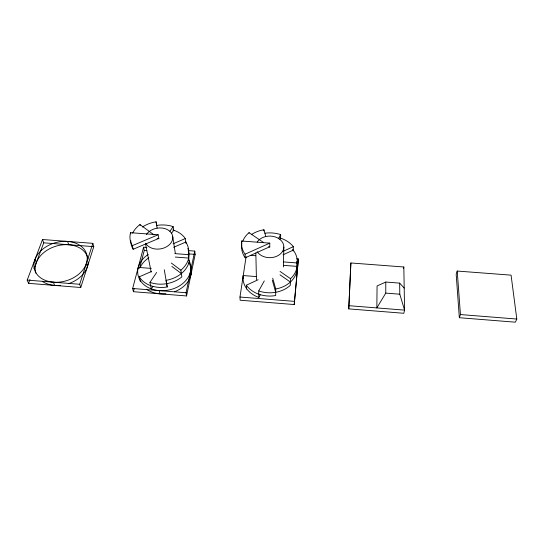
<?xml version="1.0" encoding="UTF-8"?>
<svg xmlns="http://www.w3.org/2000/svg" width="544" height="544" viewBox="0 0 544 544"><rect width="100%" height="100%" fill="white"/><g stroke="black" fill="none" stroke-linecap="round" stroke-linejoin="round"><path stroke-width="0.82" d="M385.784 282.05L377.074 285.967L376.836 307.911L385.764 293.107L385.784 282.05L399.656 283.118L404.192 288.075M272.721 278.215L275.733 288.98L275.665 295.548A26.874 21.243 0 0 1 246.33 285.212L246.486 289.075M280.602 238.592L280.67 234.607A27.812 21.508 0 0 0 264.962 233.206M283.376 267.002L283.832 247.044M296.752 261.378A27.336 21.379 0 0 1 290.516 278.698L290.278 285.376A27.03 21.291 0 0 1 258.726 290.945L258.849 297.446A26.724 21.196 0 0 1 243.236 275.556L256.489 276.59M293.168 251.022L293.338 246.67A27.649 21.468 0 0 0 279.636 237.844M348.765 308.89L350.88 262.97L403.825 266.995L404.573 310.121L403.804 313.283L348.765 308.89L350.88 262.97M246.099 256.7L239.972 297.031L240.142 300.227L294.216 304.538L298.398 258.978L296.718 258.849M292.638 249.465A27.492 21.42 0 0 1 297.18 262.963L296.874 269.77A27.18 21.332 0 0 1 275.733 288.98M298.398 258.978L294.216 304.538M146.88 247.452L143.582 247.2L132.654 288.497L133.416 291.706L186.544 295.95L195.153 254.388L194.752 251.097L188.136 250.594M186.544 295.95L186.075 292.74L194.752 251.097M403.458 268.627L403.825 266.995M133.416 291.706L134.273 288.47M139.59 268.24L144.262 250.505L143.582 247.2M457.218 271.055L456.185 274.305L459.34 317.716L515.372 322.184L516.8 319.042L511.074 275.148L457.218 271.055L460.435 314.561L459.34 317.716M80.75 287.504L93.786 246.65L92.847 243.345L42.527 239.516L27.2 280.106L28.546 283.342L80.75 287.504L79.696 284.281L92.847 243.345M28.546 283.342L29.981 279.507M34.007 268.777L43.738 242.828L42.527 239.516M258.849 297.446L260.236 294.923M258.726 290.945L264.302 280.881M279.942 239.326L280.609 238.15M278.657 238.163L280.67 234.607M152.973 286.423L151.314 288.898L149.967 282.363L156.624 272.476M171.299 233.675L173.686 230.187M169.932 231.295L173.148 226.63A27.832 20.917 -9.2 0 0 156.706 225.413M246.33 285.212L258.114 279.752M283.016 254.816L293.202 250.158M283.091 251.335L293.338 246.67M241.842 244.657A28.138 21.59 0 0 0 245.215 257.808L269.77 246.758L268.6 246.67M245.215 257.808L245.072 254.198L269.77 243.127L269.77 247.207M140.338 281.5L139.291 276.808L151.579 271.442M173.631 247.296L185.79 242.066M173.08 243.8L185.314 238.558L185.966 243.365M130.757 240.482A28.152 20.998 -9.1 0 0 133.164 249.261L158.814 238.415L157.094 238.279M133.164 249.261L132.362 245.636L158.161 234.763L158.889 238.864M132.362 245.636A28.322 21.032 -9 0 1 130.58 232.696L158.161 234.763M241.808 243.977L241.679 241.019L269.77 243.127M250.553 255.34L255.585 255.721M43.738 242.828L93.786 246.65M144.262 250.505L146.798 250.696M189.4 253.946L195.153 254.388M174.78 253.613L188.258 254.64L189.176 261.48A27.207 20.76 -9.5 0 1 166.056 280.35L167.226 286.96A26.901 20.672 -9.7 0 1 139.291 276.808M283.458 261.916L297.18 262.963M175.311 257.054L188.72 258.08M283.383 265.336L297.024 266.383M151.266 268.41L138.237 267.396L138.462 268.416M385.764 293.107L399.799 294.209L404.573 310.121L349.214 305.714M27.2 280.106L79.696 284.281M132.654 288.497L186.075 292.74M239.972 297.031L294.352 301.356M460.435 314.561L516.8 319.042M242.699 241.373A28.138 21.59 0 0 1 249.057 232.648L263.228 242.304M280.065 271.442L290.516 278.698M280.004 274.815L290.401 282.057M132.634 233.118A28.152 20.998 -9.1 0 1 139.971 224.556L154.047 234.906M171.326 263.051L180.86 270.178L181.866 276.889A27.05 20.713 -9.6 0 1 149.967 282.363M171.884 266.438L181.37 273.55M35.034 259.372L36.305 262.65M53.387 282.193L54.59 285.416M67.633 241.427L68.714 244.739M86.414 263.364L87.414 266.635M251.484 234.546A27.968 21.549 0 0 1 263.894 229.779L265.703 236.11M272.333 280.214L275.699 292.284M130.58 232.696L130.832 233.845M139.971 224.556L140.155 225.468M145.459 243.583L151.178 272.095M159.304 290.612L159.922 293.821M142.338 227.038A27.989 20.958 -9.1 0 1 156.067 221.816L156.781 225.862M164.281 269.776L167.226 286.96M156.067 221.816L157.107 228.031M172.713 236.436L175.304 253.171M173.148 226.63L173.788 230.853M190.509 271.463L190.944 274.713M243.236 275.556L243.352 278.195M249.057 232.648L249.07 233.104M255.843 253.069L256.448 279.677M399.656 283.118L399.799 294.209M263.894 229.779L263.908 230.908M35.911 273.156A27.03 19.754 -16.5 0 1 56.964 245.895A27.03 19.754 -16.5 0 1 88.012 259.1M88.216 262.065A27.03 19.754 -16.5 0 1 68.605 283.621M60.588 285.348A27.03 19.754 -16.5 0 1 42.575 281.547M188.856 262.806A26.608 20.59 -9.9 0 1 174.488 291.761M165.961 293.753A26.608 20.59 -9.9 0 1 146.39 289.238M140.053 267.621A26.608 20.59 -9.9 0 1 148.879 257.713M188.414 259.529A26.758 20.631 -9.8 0 1 177.106 287.178A26.758 20.631 -9.8 0 1 141.957 282.71A26.758 20.631 -9.8 0 1 148.226 254.429M172.761 229.888A27.669 20.876 -9.3 0 1 185.314 238.558M185.307 241.386A27.513 20.835 -9.4 0 1 188.258 254.64M187.823 248.411A27.356 20.801 -9.4 0 1 180.86 270.178M245.072 254.198A28.302 21.631 0 0 1 241.679 241.019M146.424 234.464A14.076 10.492 -9 0 1 168.069 229.983A14.076 10.492 -9 0 1 166.797 246.636A14.076 10.492 -9 0 1 145.751 243.27M257.196 242.046A14.062 10.792 0 0 1 278.61 238.49A14.062 10.792 0 0 1 278.582 255.292A14.062 10.792 0 0 1 257.183 251.702M52.061 282.057A27.18 19.795 -16.4 0 0 86.707 254.374A27.18 19.795 -16.4 0 0 42.935 249.002A27.18 19.795 -16.4 0 0 52.061 282.057"/></g></svg>
